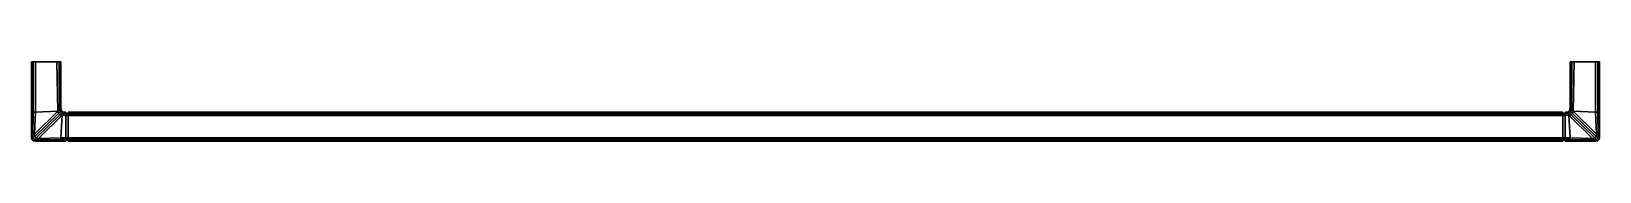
# Model space of a CAD drawing. Extents: x -277 to 277, y -28 to 0.
import ezdxf

# ---------------------------------------------------------------- set-up
doc = ezdxf.new("R2010")
doc.units = 0
doc.layers.add('METAL', color=14, linetype='CONTINUOUS')
doc.layers.add('METAL_2', color=82, linetype='CONTINUOUS')

msp = doc.modelspace()

# ---------------------------------------------------------------- linework, layer by layer
at = {"layer": 'METAL'}
for points in [[(-263.99, -18.74, 4.41), (-264.79, -18.74, 4.41), (-264.8, -19.13, 4.49), (-263.99, -19.13, 4.49)], [(-263.99, -19.13, -4.5), (-264.8, -19.13, -4.5), (-264.79, -18.74, -4.42), (-263.99, -18.74, -4.42)], [(-263.99, -19.13, 4.49), (-264.8, -19.13, 4.49), (-264.8, -26.98, 4.49), (-263.99, -26.98, 4.49)], [(-263.99, -26.98, -4.51), (-264.8, -26.98, -4.51), (-264.8, -19.13, -4.5), (-263.99, -19.13, -4.5)], [(-263.98, -18.47, -3.46), (-264.79, -18.47, -3.46), (-264.79, -18.47, 3.45), (-263.98, -18.47, 3.45)], [(-263.98, -18.56, -4.14), (-264.79, -18.56, -4.15), (-264.79, -18.47, -3.46), (-263.98, -18.47, -3.46)], [(-263.98, -18.47, 3.45), (-264.79, -18.47, 3.45), (-264.79, -18.56, 4.13), (-263.98, -18.56, 4.13)], [(-263.98, -18.56, 4.13), (-264.79, -18.56, 4.13), (-264.79, -18.74, 4.41), (-263.99, -18.74, 4.41)], [(-263.99, -18.74, -4.42), (-264.79, -18.74, -4.42), (-264.79, -18.56, -4.15), (-263.98, -18.56, -4.14)], [(-263.98, -18.46, -4.83), (-263.99, -18.74, -4.42), (-263.98, -18.56, -4.14), (-263.98, -18.1, -4.33)], [(-263.98, -18.1, 4.32), (-263.98, -18.56, 4.13), (-263.99, -18.74, 4.41), (-263.98, -18.46, 4.82)], [(-263.98, -18.46, 4.82), (-263.99, -19.07, 4.98), (264.08, -19.07, 4.98), (264.08, -18.46, 4.82)], [(-263.99, -19.07, -5), (-263.98, -18.46, -4.83), (264.08, -18.46, -4.83), (264.08, -19.07, -5)], [(-263.99, -19.07, -5), (-263.99, -19.13, -4.5), (-263.99, -18.74, -4.42), (-263.98, -18.46, -4.83)], [(-263.98, -18.46, 4.82), (-263.99, -18.74, 4.41), (-263.99, -19.13, 4.49), (-263.99, -19.07, 4.98)], [(-263.99, -19.07, 4.98), (-263.99, -27.05, 4.98), (264.09, -27.05, 4.98), (264.08, -19.07, 4.98)], [(-263.99, -27.05, -5), (-263.99, -19.07, -5), (264.08, -19.07, -5), (264.09, -27.05, -5)], [(-263.99, -27.05, -5), (-263.99, -26.98, -4.51), (-263.99, -19.13, -4.5), (-263.99, -19.07, -5)], [(-263.99, -19.07, 4.98), (-263.99, -19.13, 4.49), (-263.99, -26.98, 4.49), (-263.99, -27.05, 4.98)], [(264.08, -17.97, 3.48), (-263.98, -17.97, 3.48), (-263.98, -18.1, 4.32), (264.08, -18.1, 4.32)], [(-263.98, -17.97, 3.48), (264.08, -17.97, 3.48), (264.08, -17.97, -3.5), (-263.98, -17.97, -3.5)], [(-263.98, -17.97, -3.5), (264.08, -17.97, -3.5), (264.08, -18.1, -4.33), (-263.98, -18.1, -4.33)], [(-263.98, -18.1, -4.33), (-263.98, -18.56, -4.14), (-263.98, -18.47, -3.46), (-263.98, -17.97, -3.5)], [(-263.98, -17.97, -3.5), (-263.98, -18.47, -3.46), (-263.98, -18.47, 3.45), (-263.98, -17.97, 3.48)], [(-263.98, -17.97, 3.48), (-263.98, -18.47, 3.45), (-263.98, -18.56, 4.13), (-263.98, -18.1, 4.32)], [(-263.98, -18.1, 4.32), (-263.98, -18.46, 4.82), (264.08, -18.46, 4.82), (264.08, -18.1, 4.32)], [(-263.98, -18.1, -4.33), (264.08, -18.1, -4.33), (264.08, -18.46, -4.83), (-263.98, -18.46, -4.83)], [(264.08, -18.1, -4.33), (264.08, -17.97, -3.5), (264.08, -18.47, -3.46), (264.08, -18.56, -4.14)], [(264.08, -17.97, -3.5), (264.08, -17.97, 3.48), (264.08, -18.47, 3.45), (264.08, -18.47, -3.46)], [(264.08, -17.97, 3.48), (264.08, -18.1, 4.32), (264.08, -18.56, 4.13), (264.08, -18.47, 3.45)], [(264.08, -18.46, -4.83), (264.08, -18.1, -4.33), (264.08, -18.56, -4.14), (264.08, -18.74, -4.42)], [(264.08, -18.1, 4.32), (264.08, -18.46, 4.82), (264.08, -18.74, 4.41), (264.08, -18.56, 4.13)], [(264.08, -19.07, -5), (264.08, -18.46, -4.83), (264.08, -18.74, -4.42), (264.08, -19.13, -4.5)], [(264.08, -18.46, 4.82), (264.08, -19.07, 4.98), (264.08, -19.13, 4.49), (264.08, -18.74, 4.41)], [(264.08, -18.47, -3.46), (264.08, -18.47, 3.45), (264.88, -18.47, 3.45), (264.88, -18.47, -3.46)], [(264.08, -18.56, -4.14), (264.08, -18.47, -3.46), (264.88, -18.47, -3.46), (264.88, -18.56, -4.15)], [(264.08, -18.47, 3.45), (264.08, -18.56, 4.13), (264.88, -18.56, 4.13), (264.88, -18.47, 3.45)], [(264.08, -18.56, 4.13), (264.08, -18.74, 4.41), (264.89, -18.74, 4.41), (264.88, -18.56, 4.13)], [(264.08, -18.74, -4.42), (264.08, -18.56, -4.14), (264.88, -18.56, -4.15), (264.89, -18.74, -4.42)], [(264.08, -18.74, 4.41), (264.08, -19.13, 4.49), (264.89, -19.13, 4.49), (264.89, -18.74, 4.41)], [(264.08, -19.13, -4.5), (264.08, -18.74, -4.42), (264.89, -18.74, -4.42), (264.89, -19.13, -4.5)], [(264.09, -27.05, -5), (264.08, -19.07, -5), (264.08, -19.13, -4.5), (264.09, -26.98, -4.51)], [(264.08, -19.07, 4.98), (264.09, -27.05, 4.98), (264.09, -26.98, 4.49), (264.08, -19.13, 4.49)], [(264.08, -19.13, 4.49), (264.09, -26.98, 4.49), (264.89, -26.98, 4.49), (264.89, -19.13, 4.49)], [(264.09, -26.98, -4.51), (264.08, -19.13, -4.5), (264.89, -19.13, -4.5), (264.89, -26.98, -4.51)], [(-263.99, -27.33, -4.41), (-264.8, -27.33, -4.41), (-264.8, -26.98, -4.51), (-263.99, -26.98, -4.51)], [(-263.99, -26.98, 4.49), (-264.8, -26.98, 4.49), (-264.8, -27.33, 4.39), (-263.99, -27.33, 4.39)], [(-263.99, -27.65, -4.1), (-264.8, -27.65, -4.1), (-264.8, -27.33, -4.41), (-263.99, -27.33, -4.41)], [(-263.99, -27.33, 4.39), (-264.8, -27.33, 4.39), (-264.8, -27.65, 4.08), (-263.99, -27.65, 4.08)], [(-263.99, -27.65, 4.08), (-264.8, -27.65, 4.08), (-264.8, -27.76, 3.43), (-263.99, -27.76, 3.43)], [(-263.99, -27.76, -3.45), (-264.8, -27.76, -3.45), (-264.8, -27.65, -4.1), (-263.99, -27.65, -4.1)], [(-263.99, -27.59, -4.83), (-263.99, -27.33, -4.41), (-263.99, -26.98, -4.51), (-263.99, -27.05, -5)], [(-263.99, -27.05, 4.98), (-263.99, -26.98, 4.49), (-263.99, -27.33, 4.39), (-263.99, -27.59, 4.82)], [(-263.99, -27.59, -4.83), (-263.99, -27.05, -5), (264.09, -27.05, -5), (264.09, -27.59, -4.83)], [(-263.99, -27.05, 4.98), (-263.99, -27.59, 4.82), (264.09, -27.59, 4.82), (264.09, -27.05, 4.98)], [(-263.99, -28.09, -4.33), (-263.99, -27.65, -4.1), (-263.99, -27.33, -4.41), (-263.99, -27.59, -4.83)], [(-263.99, -27.59, 4.82), (-263.99, -27.33, 4.39), (-263.99, -27.65, 4.08), (-263.99, -28.09, 4.32)], [(-263.99, -28.09, -4.33), (-263.99, -27.59, -4.83), (264.09, -27.59, -4.83), (264.09, -28.09, -4.33)], [(-263.99, -27.59, 4.82), (-263.99, -28.09, 4.32), (264.09, -28.09, 4.32), (264.09, -27.59, 4.82)], [(-263.99, -28.26, -3.5), (-263.99, -27.76, -3.45), (-263.99, -27.65, -4.1), (-263.99, -28.09, -4.33)], [(-263.99, -28.09, 4.32), (-263.99, -27.65, 4.08), (-263.99, -27.76, 3.43), (-263.99, -28.26, 3.48)], [(264.09, -27.33, -4.41), (264.09, -26.98, -4.51), (264.89, -26.98, -4.51), (264.89, -27.33, -4.41)], [(264.09, -26.98, 4.49), (264.09, -27.33, 4.39), (264.89, -27.33, 4.39), (264.89, -26.98, 4.49)], [(264.09, -27.59, -4.83), (264.09, -27.05, -5), (264.09, -26.98, -4.51), (264.09, -27.33, -4.41)], [(264.09, -27.05, 4.98), (264.09, -27.59, 4.82), (264.09, -27.33, 4.39), (264.09, -26.98, 4.49)], [(264.09, -27.65, -4.1), (264.09, -27.33, -4.41), (264.89, -27.33, -4.41), (264.89, -27.65, -4.1)], [(264.09, -27.33, 4.39), (264.09, -27.65, 4.08), (264.89, -27.65, 4.08), (264.89, -27.33, 4.39)], [(264.09, -28.09, -4.33), (264.09, -27.59, -4.83), (264.09, -27.33, -4.41), (264.09, -27.65, -4.1)], [(264.09, -27.59, 4.82), (264.09, -28.09, 4.32), (264.09, -27.65, 4.08), (264.09, -27.33, 4.39)], [(264.09, -27.65, 4.08), (264.09, -27.76, 3.43), (264.89, -27.76, 3.43), (264.89, -27.65, 4.08)], [(264.09, -27.76, -3.45), (264.09, -27.65, -4.1), (264.89, -27.65, -4.1), (264.89, -27.76, -3.45)], [(264.09, -28.26, -3.5), (264.09, -28.09, -4.33), (264.09, -27.65, -4.1), (264.09, -27.76, -3.45)], [(264.09, -28.09, 4.32), (264.09, -28.26, 3.48), (264.09, -27.76, 3.43), (264.09, -27.65, 4.08)], [(-263.99, -27.76, 3.43), (-264.8, -27.76, 3.43), (-264.8, -27.76, -3.45), (-263.99, -27.76, -3.45)], [(-263.99, -28.26, 3.48), (-263.99, -27.76, 3.43), (-263.99, -27.76, -3.45), (-263.99, -28.26, -3.5)], [(-263.99, -28.09, 4.32), (-263.99, -28.26, 3.48), (264.09, -28.26, 3.48), (264.09, -28.09, 4.32)], [(-263.99, -28.26, -3.5), (-263.99, -28.09, -4.33), (264.09, -28.09, -4.33), (264.09, -28.26, -3.5)], [(-263.99, -28.26, 3.48), (-263.99, -28.26, -3.5), (264.09, -28.26, -3.5), (264.09, -28.26, 3.48)], [(264.09, -27.76, 3.43), (264.09, -27.76, -3.45), (264.89, -27.76, -3.45), (264.89, -27.76, 3.43)], [(264.09, -28.26, 3.48), (264.09, -28.26, -3.5), (264.09, -27.76, -3.45), (264.09, -27.76, 3.43)]]:
    msp.add_3dface(points, dxfattribs=at)
at = {"layer": 'METAL_2'}
for points in [[(-276.83, 0, -4.33), (-277, 0, -3.5), (-277, 0, 3.48), (-276.33, 0, -4.83)], [(-275.5, 0, -5), (-276.33, 0, -4.83), (-277, 0, 3.48), (-266.54, 0, -3.5)], [(-277, 0, 3.48), (-276.83, 0, 4.32), (-268.04, 0, 4.98), (-266.54, 0, -3.5)], [(-277, 0, 3.48), (-277, 0, -3.5), (-277, -17.97, -3.5), (-277, -17.97, 3.48)], [(-277, -17.97, -3.5), (-277, 0, -3.5), (-276.83, 0, -4.33), (-276.83, -17.97, -4.33)], [(-276.83, -17.97, -4.33), (-276.83, 0, -4.33), (-276.33, 0, -4.83), (-276.33, -17.97, -4.83)], [(-276.33, -17.97, -4.83), (-276.33, 0, -4.83), (-275.5, 0, -5), (-275.5, -17.97, -5)], [(-275.5, 0, -5), (-266.54, 0, -3.5), (-266.7, 0, -4.33), (-267.2, 0, -4.83)], [(-268.04, 0, -5), (-275.5, 0, -5), (-267.2, 0, -4.83)], [(-268.04, 0, -5), (-267.61, -17.53, -5), (-275.5, -17.97, -5), (-275.5, 0, -5)], [(-268.04, 0, 4.98), (-267.2, 0, 4.82), (-266.54, 0, -3.5)], [(-267.2, 0, -4.83), (-267.01, -16.94, -4.83), (-267.61, -17.53, -5), (-268.04, 0, -5)], [(-266.7, 0, 4.32), (-266.54, 0, 3.48), (-266.54, 0, -3.5), (-267.2, 0, 4.82)], [(-266.7, 0, -4.33), (-266.66, -16.59, -4.33), (-267.01, -16.94, -4.83), (-267.2, 0, -4.83)], [(-266.54, 0, -3.5), (-266.54, -16.47, -3.5), (-266.66, -16.59, -4.33), (-266.7, 0, -4.33)], [(-266.54, 0, -3.5), (-266.54, 0, 3.48), (-266.54, -16.47, 3.48), (-266.54, -16.47, -3.5)], [(266.63, 0, -3.5), (266.63, 0, 3.48), (266.8, 0, 4.32), (267.3, 0, 4.82)], [(266.63, 0, -3.5), (267.3, 0, 4.82), (268.13, 0, 4.98), (277.09, 0, 3.48)], [(277.09, 0, 3.48), (276.43, 0, -4.83), (275.59, 0, -5), (266.63, 0, -3.5)], [(266.8, 0, -4.33), (266.63, 0, -3.5), (275.59, 0, -5), (267.3, 0, -4.83)], [(266.63, 0, -3.5), (266.63, -16.47, -3.5), (266.63, -16.47, 3.48), (266.63, 0, 3.48)], [(266.63, 0, -3.5), (266.8, 0, -4.33), (266.75, -16.59, -4.33), (266.63, -16.47, -3.5)], [(266.8, 0, -4.33), (267.3, 0, -4.83), (267.11, -16.94, -4.83), (266.75, -16.59, -4.33)], [(267.3, 0, -4.83), (268.13, 0, -5), (267.7, -17.53, -5), (267.11, -16.94, -4.83)], [(268.13, 0, -5), (267.3, 0, -4.83), (275.59, 0, -5)], [(268.13, 0, -5), (275.59, 0, -5), (275.59, -17.97, -5), (267.7, -17.53, -5)], [(276.43, -17.97, -4.83), (275.59, -17.97, -5), (275.59, 0, -5), (276.43, 0, -4.83)], [(277.09, 0, 3.48), (277.09, 0, -3.5), (276.93, 0, -4.33), (276.43, 0, -4.83)], [(276.93, -17.97, -4.33), (276.43, -17.97, -4.83), (276.43, 0, -4.83), (276.93, 0, -4.33)], [(277.09, -17.97, -3.5), (276.93, -17.97, -4.33), (276.93, 0, -4.33), (277.09, 0, -3.5)], [(277.09, 0, 3.48), (277.09, -17.97, 3.48), (277.09, -17.97, -3.5), (277.09, 0, -3.5)], [(-276.83, -17.97, 4.32), (-276.83, 0, 4.32), (-277, 0, 3.48), (-277, -17.97, 3.48)], [(-276.33, 0, 4.82), (-275.5, 0, 4.98), (-268.04, 0, 4.98), (-276.83, 0, 4.32)], [(-276.33, -17.97, 4.82), (-276.33, 0, 4.82), (-276.83, 0, 4.32), (-276.83, -17.97, 4.32)], [(-275.5, -17.97, 4.98), (-275.5, 0, 4.98), (-276.33, 0, 4.82), (-276.33, -17.97, 4.82)], [(-275.5, 0, 4.98), (-275.5, -17.97, 4.98), (-267.61, -17.53, 4.98), (-268.04, 0, 4.98)], [(-267.01, -16.94, 4.82), (-267.2, 0, 4.82), (-268.04, 0, 4.98), (-267.61, -17.53, 4.98)], [(-266.66, -16.59, 4.32), (-266.7, 0, 4.32), (-267.2, 0, 4.82), (-267.01, -16.94, 4.82)], [(-266.54, -16.47, 3.48), (-266.54, 0, 3.48), (-266.7, 0, 4.32), (-266.66, -16.59, 4.32)], [(266.63, -16.47, 3.48), (266.75, -16.59, 4.32), (266.8, 0, 4.32), (266.63, 0, 3.48)], [(266.75, -16.59, 4.32), (267.11, -16.94, 4.82), (267.3, 0, 4.82), (266.8, 0, 4.32)], [(267.11, -16.94, 4.82), (267.7, -17.53, 4.98), (268.13, 0, 4.98), (267.3, 0, 4.82)], [(275.59, 0, 4.98), (268.13, 0, 4.98), (267.7, -17.53, 4.98), (275.59, -17.97, 4.98)], [(268.13, 0, 4.98), (275.59, 0, 4.98), (276.43, 0, 4.82), (276.93, 0, 4.32)], [(268.13, 0, 4.98), (276.93, 0, 4.32), (277.09, 0, 3.48)], [(275.59, -17.97, 4.98), (276.43, -17.97, 4.82), (276.43, 0, 4.82), (275.59, 0, 4.98)], [(276.43, -17.97, 4.82), (276.93, -17.97, 4.32), (276.93, 0, 4.32), (276.43, 0, 4.82)], [(276.93, -17.97, 4.32), (277.09, -17.97, 3.48), (277.09, 0, 3.48), (276.93, 0, 4.32)], [(-266.66, -16.59, -4.33), (-266.49, -17.42, -4.33), (-266.85, -17.78, -4.83), (-267.01, -16.94, -4.83)], [(-267.01, -16.94, 4.82), (-266.85, -17.78, 4.82), (-266.49, -17.42, 4.32), (-266.66, -16.59, 4.32)], [(-266.66, -16.59, 4.32), (-266.49, -17.42, 4.32), (-266.37, -17.31, 3.48), (-266.54, -16.47, 3.48)], [(-266.54, -16.47, -3.5), (-266.37, -17.31, -3.5), (-266.49, -17.42, -4.33), (-266.66, -16.59, -4.33)], [(-266.54, -16.47, -3.5), (-266.54, -16.47, 3.48), (-266.37, -17.31, 3.48), (-266.37, -17.31, -3.5)], [(266.63, -16.47, -3.5), (266.47, -17.31, -3.5), (266.47, -17.31, 3.48), (266.63, -16.47, 3.48)], [(266.75, -16.59, 4.32), (266.63, -16.47, 3.48), (266.47, -17.31, 3.48), (266.58, -17.42, 4.32)], [(266.63, -16.47, -3.5), (266.75, -16.59, -4.33), (266.58, -17.42, -4.33), (266.47, -17.31, -3.5)], [(266.75, -16.59, -4.33), (267.11, -16.94, -4.83), (266.94, -17.78, -4.83), (266.58, -17.42, -4.33)], [(267.11, -16.94, 4.82), (266.75, -16.59, 4.32), (266.58, -17.42, 4.32), (266.94, -17.78, 4.82)], [(-277, -26.76, 3.48), (-277, -17.97, 3.48), (-277, -17.97, -3.5), (-277, -26.76, -3.5)], [(-276.88, -26.64, 4.32), (-276.83, -17.97, 4.32), (-277, -17.97, 3.48), (-277, -26.76, 3.48)], [(-277, -26.76, -3.5), (-277, -17.97, -3.5), (-276.83, -17.97, -4.33), (-276.88, -26.64, -4.33)], [(-276.88, -26.64, -4.33), (-276.83, -17.97, -4.33), (-276.33, -17.97, -4.83), (-276.52, -26.29, -4.83)], [(-276.52, -26.29, 4.82), (-276.33, -17.97, 4.82), (-276.83, -17.97, 4.32), (-276.88, -26.64, 4.32)], [(-276.52, -26.29, -4.83), (-276.33, -17.97, -4.83), (-275.5, -17.97, -5), (-275.93, -25.71, -5)], [(-275.93, -25.71, 4.98), (-275.5, -17.97, 4.98), (-276.33, -17.97, 4.82), (-276.52, -26.29, 4.82)], [(-275.93, -25.71, 4.98), (-267.61, -17.53, 4.98), (-275.5, -17.97, 4.98)], [(-267.44, -18.36, -5), (-275.76, -26.54, -5), (-275.93, -25.71, -5), (-267.61, -17.53, -5)], [(-267.61, -17.53, 4.98), (-275.93, -25.71, 4.98), (-275.76, -26.54, 4.98), (-267.44, -18.36, 4.98)], [(-275.5, -17.97, -5), (-267.61, -17.53, -5), (-275.93, -25.71, -5)], [(-266.94, -18.86, -5), (-275.26, -27.04, -5), (-275.76, -26.54, -5), (-267.44, -18.36, -5)], [(-267.44, -18.36, 4.98), (-275.76, -26.54, 4.98), (-275.26, -27.04, 4.98), (-266.94, -18.86, 4.98)], [(-266.94, -18.86, 4.98), (-275.26, -27.04, 4.98), (-274.43, -27.21, 4.98), (-266.11, -19.03, 4.98)], [(-266.11, -19.03, -5), (-274.43, -27.21, -5), (-275.26, -27.04, -5), (-266.94, -18.86, -5)], [(-274.43, -27.21, -5), (-266.11, -19.03, -5), (-266.54, -27.08, -5)], [(-266.54, -27.08, 4.98), (-266.11, -19.03, 4.98), (-274.43, -27.21, 4.98)], [(-267.01, -16.94, -4.83), (-266.85, -17.78, -4.83), (-267.44, -18.36, -5), (-267.61, -17.53, -5)], [(-267.61, -17.53, 4.98), (-267.44, -18.36, 4.98), (-266.85, -17.78, 4.82), (-267.01, -16.94, 4.82)], [(-266.85, -17.78, -4.83), (-266.35, -18.28, -4.83), (-266.94, -18.86, -5), (-267.44, -18.36, -5)], [(-267.44, -18.36, 4.98), (-266.94, -18.86, 4.98), (-266.35, -18.28, 4.82), (-266.85, -17.78, 4.82)], [(-266.35, -18.28, -4.83), (-265.51, -18.44, -4.83), (-266.11, -19.03, -5), (-266.94, -18.86, -5)], [(-266.94, -18.86, 4.98), (-266.11, -19.03, 4.98), (-265.51, -18.44, 4.82), (-266.35, -18.28, 4.82)], [(-266.49, -17.42, -4.33), (-265.99, -17.92, -4.33), (-266.35, -18.28, -4.83), (-266.85, -17.78, -4.83)], [(-266.85, -17.78, 4.82), (-266.35, -18.28, 4.82), (-265.99, -17.92, 4.32), (-266.49, -17.42, 4.32)], [(-266.11, -19.03, 4.98), (-266.54, -27.08, 4.98), (-264.8, -27.06, 4.98), (-264.8, -19.06, 4.98)], [(-264.8, -27.06, -5), (-266.54, -27.08, -5), (-266.11, -19.03, -5), (-264.8, -19.06, -5)], [(-266.49, -17.42, 4.32), (-265.99, -17.92, 4.32), (-265.87, -17.81, 3.48), (-266.37, -17.31, 3.48)], [(-266.37, -17.31, -3.5), (-265.87, -17.81, -3.5), (-265.99, -17.92, -4.33), (-266.49, -17.42, -4.33)], [(-266.37, -17.31, -3.5), (-266.37, -17.31, 3.48), (-265.87, -17.81, 3.48), (-265.87, -17.81, -3.5)], [(-265.99, -17.92, -4.33), (-265.16, -18.09, -4.33), (-265.51, -18.44, -4.83), (-266.35, -18.28, -4.83)], [(-266.35, -18.28, 4.82), (-265.51, -18.44, 4.82), (-265.16, -18.09, 4.32), (-265.99, -17.92, 4.32)], [(-265.51, -18.44, 4.82), (-266.11, -19.03, 4.98), (-264.8, -19.06, 4.98), (-264.79, -18.46, 4.82)], [(-265.51, -18.44, -4.83), (-264.79, -18.46, -4.83), (-264.8, -19.06, -5), (-266.11, -19.03, -5)], [(-265.99, -17.92, 4.32), (-265.16, -18.09, 4.32), (-265.04, -17.97, 3.48), (-265.87, -17.81, 3.48)], [(-265.87, -17.81, -3.5), (-265.04, -17.97, -3.5), (-265.16, -18.09, -4.33), (-265.99, -17.92, -4.33)], [(-265.87, -17.81, -3.5), (-265.87, -17.81, 3.48), (-265.04, -17.97, 3.48), (-265.04, -17.97, -3.5)], [(-265.16, -18.09, 4.32), (-265.51, -18.44, 4.82), (-264.79, -18.46, 4.82), (-264.79, -18.1, 4.32)], [(-265.16, -18.09, -4.33), (-264.79, -18.1, -4.33), (-264.79, -18.46, -4.83), (-265.51, -18.44, -4.83)], [(-265.04, -17.97, -3.5), (-264.79, -17.97, -3.5), (-264.79, -18.1, -4.33), (-265.16, -18.09, -4.33)], [(-265.04, -17.97, 3.48), (-265.16, -18.09, 4.32), (-264.79, -18.1, 4.32), (-264.79, -17.97, 3.48)], [(-265.04, -17.97, -3.5), (-265.04, -17.97, 3.48), (-264.79, -17.97, 3.48), (-264.79, -17.97, -3.5)], [(-264.8, -19.06, 4.98), (-264.8, -19.13, 4.49), (-264.79, -18.74, 4.41), (-264.79, -18.46, 4.82)], [(-264.79, -18.46, -4.83), (-264.79, -18.74, -4.42), (-264.8, -19.13, -4.5), (-264.8, -19.06, -5)], [(-264.8, -27.06, 4.98), (-264.8, -26.98, 4.49), (-264.8, -19.13, 4.49), (-264.8, -19.06, 4.98)], [(-264.8, -19.06, -5), (-264.8, -19.13, -4.5), (-264.8, -26.98, -4.51), (-264.8, -27.06, -5)], [(-264.79, -18.1, 4.32), (-264.79, -18.56, 4.13), (-264.79, -18.47, 3.45), (-264.79, -17.97, 3.48)], [(-264.79, -17.97, 3.48), (-264.79, -18.47, 3.45), (-264.79, -18.47, -3.46), (-264.79, -17.97, -3.5)], [(-264.79, -17.97, -3.5), (-264.79, -18.47, -3.46), (-264.79, -18.56, -4.15), (-264.79, -18.1, -4.33)], [(-264.79, -18.46, 4.82), (-264.79, -18.74, 4.41), (-264.79, -18.56, 4.13), (-264.79, -18.1, 4.32)], [(-264.79, -18.1, -4.33), (-264.79, -18.56, -4.15), (-264.79, -18.74, -4.42), (-264.79, -18.46, -4.83)], [(265.13, -17.97, -3.5), (264.88, -17.97, -3.5), (264.88, -17.97, 3.48), (265.13, -17.97, 3.48)], [(265.13, -17.97, -3.5), (265.25, -18.09, -4.33), (264.88, -18.1, -4.33), (264.88, -17.97, -3.5)], [(265.13, -17.97, 3.48), (264.88, -17.97, 3.48), (264.88, -18.1, 4.32), (265.25, -18.09, 4.32)], [(264.88, -18.1, 4.32), (264.88, -17.97, 3.48), (264.88, -18.47, 3.45), (264.88, -18.56, 4.13)], [(264.88, -17.97, 3.48), (264.88, -17.97, -3.5), (264.88, -18.47, -3.46), (264.88, -18.47, 3.45)], [(264.88, -17.97, -3.5), (264.88, -18.1, -4.33), (264.88, -18.56, -4.15), (264.88, -18.47, -3.46)], [(265.25, -18.09, 4.32), (264.88, -18.1, 4.32), (264.88, -18.46, 4.82), (265.61, -18.44, 4.82)], [(265.25, -18.09, -4.33), (265.61, -18.44, -4.83), (264.88, -18.46, -4.83), (264.88, -18.1, -4.33)], [(264.88, -18.46, 4.82), (264.88, -18.1, 4.32), (264.88, -18.56, 4.13), (264.89, -18.74, 4.41)], [(264.88, -18.1, -4.33), (264.88, -18.46, -4.83), (264.89, -18.74, -4.42), (264.88, -18.56, -4.15)], [(265.61, -18.44, 4.82), (264.88, -18.46, 4.82), (264.89, -19.06, 4.98), (266.2, -19.03, 4.98)], [(265.61, -18.44, -4.83), (266.2, -19.03, -5), (264.89, -19.06, -5), (264.88, -18.46, -4.83)], [(264.89, -19.06, 4.98), (264.88, -18.46, 4.82), (264.89, -18.74, 4.41), (264.89, -19.13, 4.49)], [(264.88, -18.46, -4.83), (264.89, -19.06, -5), (264.89, -19.13, -4.5), (264.89, -18.74, -4.42)], [(266.2, -19.03, 4.98), (264.89, -19.06, 4.98), (264.89, -27.06, 4.98), (266.63, -27.08, 4.98)], [(264.89, -27.06, -5), (264.89, -19.06, -5), (266.2, -19.03, -5), (266.63, -27.08, -5)], [(264.89, -27.06, 4.98), (264.89, -19.06, 4.98), (264.89, -19.13, 4.49), (264.89, -26.98, 4.49)], [(264.89, -19.06, -5), (264.89, -27.06, -5), (264.89, -26.98, -4.51), (264.89, -19.13, -4.5)], [(265.97, -17.81, -3.5), (265.13, -17.97, -3.5), (265.13, -17.97, 3.48), (265.97, -17.81, 3.48)], [(266.08, -17.92, 4.32), (265.97, -17.81, 3.48), (265.13, -17.97, 3.48), (265.25, -18.09, 4.32)], [(265.97, -17.81, -3.5), (266.08, -17.92, -4.33), (265.25, -18.09, -4.33), (265.13, -17.97, -3.5)], [(266.08, -17.92, -4.33), (266.44, -18.28, -4.83), (265.61, -18.44, -4.83), (265.25, -18.09, -4.33)], [(266.44, -18.28, 4.82), (266.08, -17.92, 4.32), (265.25, -18.09, 4.32), (265.61, -18.44, 4.82)], [(266.44, -18.28, -4.83), (267.04, -18.86, -5), (266.2, -19.03, -5), (265.61, -18.44, -4.83)], [(267.04, -18.86, 4.98), (266.44, -18.28, 4.82), (265.61, -18.44, 4.82), (266.2, -19.03, 4.98)], [(266.47, -17.31, -3.5), (265.97, -17.81, -3.5), (265.97, -17.81, 3.48), (266.47, -17.31, 3.48)], [(266.58, -17.42, 4.32), (266.47, -17.31, 3.48), (265.97, -17.81, 3.48), (266.08, -17.92, 4.32)], [(266.47, -17.31, -3.5), (266.58, -17.42, -4.33), (266.08, -17.92, -4.33), (265.97, -17.81, -3.5)], [(266.58, -17.42, -4.33), (266.94, -17.78, -4.83), (266.44, -18.28, -4.83), (266.08, -17.92, -4.33)], [(266.94, -17.78, 4.82), (266.58, -17.42, 4.32), (266.08, -17.92, 4.32), (266.44, -18.28, 4.82)], [(267.04, -18.86, 4.98), (266.2, -19.03, 4.98), (274.52, -27.21, 4.98), (275.36, -27.04, 4.98)], [(266.2, -19.03, -5), (267.04, -18.86, -5), (275.36, -27.04, -5), (274.52, -27.21, -5)], [(274.52, -27.21, -5), (266.63, -27.08, -5), (266.2, -19.03, -5)], [(266.63, -27.08, 4.98), (274.52, -27.21, 4.98), (266.2, -19.03, 4.98)], [(266.94, -17.78, -4.83), (267.54, -18.36, -5), (267.04, -18.86, -5), (266.44, -18.28, -4.83)], [(267.54, -18.36, 4.98), (266.94, -17.78, 4.82), (266.44, -18.28, 4.82), (267.04, -18.86, 4.98)], [(267.11, -16.94, -4.83), (267.7, -17.53, -5), (267.54, -18.36, -5), (266.94, -17.78, -4.83)], [(267.7, -17.53, 4.98), (267.11, -16.94, 4.82), (266.94, -17.78, 4.82), (267.54, -18.36, 4.98)], [(267.04, -18.86, -5), (267.54, -18.36, -5), (275.86, -26.54, -5), (275.36, -27.04, -5)], [(267.54, -18.36, 4.98), (267.04, -18.86, 4.98), (275.36, -27.04, 4.98), (275.86, -26.54, 4.98)], [(267.54, -18.36, -5), (267.7, -17.53, -5), (276.02, -25.71, -5), (275.86, -26.54, -5)], [(267.7, -17.53, 4.98), (267.54, -18.36, 4.98), (275.86, -26.54, 4.98), (276.02, -25.71, 4.98)], [(276.02, -25.71, 4.98), (275.59, -17.97, 4.98), (267.7, -17.53, 4.98)], [(275.59, -17.97, -5), (276.02, -25.71, -5), (267.7, -17.53, -5)], [(276.62, -26.29, -4.83), (276.02, -25.71, -5), (275.59, -17.97, -5), (276.43, -17.97, -4.83)], [(276.02, -25.71, 4.98), (276.62, -26.29, 4.82), (276.43, -17.97, 4.82), (275.59, -17.97, 4.98)], [(276.98, -26.64, -4.33), (276.62, -26.29, -4.83), (276.43, -17.97, -4.83), (276.93, -17.97, -4.33)], [(276.62, -26.29, 4.82), (276.98, -26.64, 4.32), (276.93, -17.97, 4.32), (276.43, -17.97, 4.82)], [(276.98, -26.64, 4.32), (277.09, -26.76, 3.48), (277.09, -17.97, 3.48), (276.93, -17.97, 4.32)], [(277.09, -26.76, -3.5), (276.98, -26.64, -4.33), (276.93, -17.97, -4.33), (277.09, -17.97, -3.5)], [(277.09, -26.76, 3.48), (277.09, -26.76, -3.5), (277.09, -17.97, -3.5), (277.09, -17.97, 3.48)], [(-276.83, -27.59, -3.5), (-277, -26.76, -3.5), (-276.88, -26.64, -4.33), (-276.71, -27.48, -4.33)], [(-277, -26.76, 3.48), (-276.83, -27.59, 3.48), (-276.71, -27.48, 4.32), (-276.88, -26.64, 4.32)], [(-277, -26.76, 3.48), (-277, -26.76, -3.5), (-276.83, -27.59, -3.5), (-276.83, -27.59, 3.48)], [(-276.71, -27.48, -4.33), (-276.88, -26.64, -4.33), (-276.52, -26.29, -4.83), (-276.36, -27.13, -4.83)], [(-276.88, -26.64, 4.32), (-276.71, -27.48, 4.32), (-276.36, -27.13, 4.82), (-276.52, -26.29, 4.82)], [(-276.33, -28.09, -3.5), (-276.83, -27.59, -3.5), (-276.71, -27.48, -4.33), (-276.21, -27.98, -4.33)], [(-276.83, -27.59, 3.48), (-276.33, -28.09, 3.48), (-276.21, -27.98, 4.32), (-276.71, -27.48, 4.32)], [(-276.83, -27.59, 3.48), (-276.83, -27.59, -3.5), (-276.33, -28.09, -3.5), (-276.33, -28.09, 3.48)], [(-276.21, -27.98, -4.33), (-276.71, -27.48, -4.33), (-276.36, -27.13, -4.83), (-275.86, -27.63, -4.83)], [(-276.71, -27.48, 4.32), (-276.21, -27.98, 4.32), (-275.86, -27.63, 4.82), (-276.36, -27.13, 4.82)], [(-276.36, -27.13, -4.83), (-276.52, -26.29, -4.83), (-275.93, -25.71, -5), (-275.76, -26.54, -5)], [(-276.52, -26.29, 4.82), (-276.36, -27.13, 4.82), (-275.76, -26.54, 4.98), (-275.93, -25.71, 4.98)], [(-275.86, -27.63, -4.83), (-276.36, -27.13, -4.83), (-275.76, -26.54, -5), (-275.26, -27.04, -5)], [(-276.36, -27.13, 4.82), (-275.86, -27.63, 4.82), (-275.26, -27.04, 4.98), (-275.76, -26.54, 4.98)], [(-276.21, -27.98, 4.32), (-275.38, -28.14, 4.32), (-275.02, -27.79, 4.82), (-275.86, -27.63, 4.82)], [(-275.38, -28.14, -4.33), (-276.21, -27.98, -4.33), (-275.86, -27.63, -4.83), (-275.02, -27.79, -4.83)], [(-275.86, -27.63, 4.82), (-275.02, -27.79, 4.82), (-274.43, -27.21, 4.98), (-275.26, -27.04, 4.98)], [(-275.02, -27.79, -4.83), (-275.86, -27.63, -4.83), (-275.26, -27.04, -5), (-274.43, -27.21, -5)], [(-275.02, -27.79, -4.83), (-266.54, -27.59, -4.83), (-266.54, -28.09, -4.33), (-275.38, -28.14, -4.33)], [(-266.54, -27.59, 4.82), (-275.02, -27.79, 4.82), (-275.38, -28.14, 4.32), (-266.54, -28.09, 4.32)], [(-274.43, -27.21, -5), (-266.54, -27.08, -5), (-266.54, -27.59, -4.83), (-275.02, -27.79, -4.83)], [(-266.54, -27.08, 4.98), (-274.43, -27.21, 4.98), (-275.02, -27.79, 4.82), (-266.54, -27.59, 4.82)], [(-266.54, -27.59, -4.83), (-266.54, -27.08, -5), (-264.8, -27.06, -5), (-264.8, -27.59, -4.83)], [(-266.54, -27.08, 4.98), (-266.54, -27.59, 4.82), (-264.8, -27.59, 4.82), (-264.8, -27.06, 4.98)], [(-266.54, -28.09, -4.33), (-266.54, -27.59, -4.83), (-264.8, -27.59, -4.83), (-264.8, -28.09, -4.33)], [(-266.54, -27.59, 4.82), (-266.54, -28.09, 4.32), (-264.8, -28.09, 4.32), (-264.8, -27.59, 4.82)], [(-264.8, -27.59, 4.82), (-264.8, -27.33, 4.39), (-264.8, -26.98, 4.49), (-264.8, -27.06, 4.98)], [(-264.8, -27.06, -5), (-264.8, -26.98, -4.51), (-264.8, -27.33, -4.41), (-264.8, -27.59, -4.83)], [(-264.8, -28.09, 4.32), (-264.8, -27.65, 4.08), (-264.8, -27.33, 4.39), (-264.8, -27.59, 4.82)], [(-264.8, -27.59, -4.83), (-264.8, -27.33, -4.41), (-264.8, -27.65, -4.1), (-264.8, -28.09, -4.33)], [(-264.8, -28.26, 3.48), (-264.8, -27.76, 3.43), (-264.8, -27.65, 4.08), (-264.8, -28.09, 4.32)], [(-264.8, -28.09, -4.33), (-264.8, -27.65, -4.1), (-264.8, -27.76, -3.45), (-264.8, -28.26, -3.5)], [(264.89, -27.59, 4.82), (264.89, -27.06, 4.98), (264.89, -26.98, 4.49), (264.89, -27.33, 4.39)], [(264.89, -27.06, -5), (264.89, -27.59, -4.83), (264.89, -27.33, -4.41), (264.89, -26.98, -4.51)], [(266.63, -27.59, -4.83), (264.89, -27.59, -4.83), (264.89, -27.06, -5), (266.63, -27.08, -5)], [(266.63, -27.08, 4.98), (264.89, -27.06, 4.98), (264.89, -27.59, 4.82), (266.63, -27.59, 4.82)], [(264.89, -28.09, 4.32), (264.89, -27.59, 4.82), (264.89, -27.33, 4.39), (264.89, -27.65, 4.08)], [(264.89, -27.59, -4.83), (264.89, -28.09, -4.33), (264.89, -27.65, -4.1), (264.89, -27.33, -4.41)], [(266.63, -28.09, -4.33), (264.89, -28.09, -4.33), (264.89, -27.59, -4.83), (266.63, -27.59, -4.83)], [(266.63, -27.59, 4.82), (264.89, -27.59, 4.82), (264.89, -28.09, 4.32), (266.63, -28.09, 4.32)], [(264.89, -28.26, 3.48), (264.89, -28.09, 4.32), (264.89, -27.65, 4.08), (264.89, -27.76, 3.43)], [(264.89, -28.09, -4.33), (264.89, -28.26, -3.5), (264.89, -27.76, -3.45), (264.89, -27.65, -4.1)], [(274.52, -27.21, -5), (275.12, -27.79, -4.83), (266.63, -27.59, -4.83), (266.63, -27.08, -5)], [(266.63, -27.08, 4.98), (266.63, -27.59, 4.82), (275.12, -27.79, 4.82), (274.52, -27.21, 4.98)], [(275.12, -27.79, -4.83), (275.48, -28.14, -4.33), (266.63, -28.09, -4.33), (266.63, -27.59, -4.83)], [(266.63, -27.59, 4.82), (266.63, -28.09, 4.32), (275.48, -28.14, 4.32), (275.12, -27.79, 4.82)], [(275.95, -27.63, 4.82), (275.36, -27.04, 4.98), (274.52, -27.21, 4.98), (275.12, -27.79, 4.82)], [(275.12, -27.79, -4.83), (274.52, -27.21, -5), (275.36, -27.04, -5), (275.95, -27.63, -4.83)], [(276.31, -27.98, 4.32), (275.95, -27.63, 4.82), (275.12, -27.79, 4.82), (275.48, -28.14, 4.32)], [(275.48, -28.14, -4.33), (275.12, -27.79, -4.83), (275.95, -27.63, -4.83), (276.31, -27.98, -4.33)], [(275.95, -27.63, -4.83), (275.36, -27.04, -5), (275.86, -26.54, -5), (276.45, -27.13, -4.83)], [(276.45, -27.13, 4.82), (275.86, -26.54, 4.98), (275.36, -27.04, 4.98), (275.95, -27.63, 4.82)], [(276.45, -27.13, -4.83), (275.86, -26.54, -5), (276.02, -25.71, -5), (276.62, -26.29, -4.83)], [(276.62, -26.29, 4.82), (276.02, -25.71, 4.98), (275.86, -26.54, 4.98), (276.45, -27.13, 4.82)], [(276.31, -27.98, -4.33), (275.95, -27.63, -4.83), (276.45, -27.13, -4.83), (276.81, -27.48, -4.33)], [(276.81, -27.48, 4.32), (276.45, -27.13, 4.82), (275.95, -27.63, 4.82), (276.31, -27.98, 4.32)], [(276.43, -28.09, -3.5), (276.31, -27.98, -4.33), (276.81, -27.48, -4.33), (276.93, -27.59, -3.5)], [(276.93, -27.59, 3.48), (276.81, -27.48, 4.32), (276.31, -27.98, 4.32), (276.43, -28.09, 3.48)], [(276.93, -27.59, 3.48), (276.43, -28.09, 3.48), (276.43, -28.09, -3.5), (276.93, -27.59, -3.5)], [(276.81, -27.48, -4.33), (276.45, -27.13, -4.83), (276.62, -26.29, -4.83), (276.98, -26.64, -4.33)], [(276.98, -26.64, 4.32), (276.62, -26.29, 4.82), (276.45, -27.13, 4.82), (276.81, -27.48, 4.32)], [(276.93, -27.59, -3.5), (276.81, -27.48, -4.33), (276.98, -26.64, -4.33), (277.09, -26.76, -3.5)], [(277.09, -26.76, 3.48), (276.98, -26.64, 4.32), (276.81, -27.48, 4.32), (276.93, -27.59, 3.48)], [(277.09, -26.76, 3.48), (276.93, -27.59, 3.48), (276.93, -27.59, -3.5), (277.09, -26.76, -3.5)], [(-276.33, -28.09, 3.48), (-275.5, -28.26, 3.48), (-275.38, -28.14, 4.32), (-276.21, -27.98, 4.32)], [(-275.5, -28.26, -3.5), (-276.33, -28.09, -3.5), (-276.21, -27.98, -4.33), (-275.38, -28.14, -4.33)], [(-276.33, -28.09, 3.48), (-276.33, -28.09, -3.5), (-275.5, -28.26, -3.5), (-275.5, -28.26, 3.48)], [(-275.38, -28.14, -4.33), (-266.54, -28.09, -4.33), (-266.54, -28.26, -3.5), (-275.5, -28.26, -3.5)], [(-266.54, -28.09, 4.32), (-275.38, -28.14, 4.32), (-275.5, -28.26, 3.48), (-266.54, -28.26, 3.48)], [(-266.54, -28.26, -3.5), (-266.54, -28.26, 3.48), (-275.5, -28.26, 3.48), (-275.5, -28.26, -3.5)], [(-266.54, -28.09, 4.32), (-266.54, -28.26, 3.48), (-264.8, -28.26, 3.48), (-264.8, -28.09, 4.32)], [(-266.54, -28.26, -3.5), (-266.54, -28.09, -4.33), (-264.8, -28.09, -4.33), (-264.8, -28.26, -3.5)], [(-266.54, -28.26, 3.48), (-266.54, -28.26, -3.5), (-264.8, -28.26, -3.5), (-264.8, -28.26, 3.48)], [(-264.8, -28.26, -3.5), (-264.8, -27.76, -3.45), (-264.8, -27.76, 3.43), (-264.8, -28.26, 3.48)], [(264.89, -28.26, -3.5), (264.89, -28.26, 3.48), (264.89, -27.76, 3.43), (264.89, -27.76, -3.45)], [(266.63, -28.09, 4.32), (264.89, -28.09, 4.32), (264.89, -28.26, 3.48), (266.63, -28.26, 3.48)], [(266.63, -28.26, -3.5), (264.89, -28.26, -3.5), (264.89, -28.09, -4.33), (266.63, -28.09, -4.33)], [(266.63, -28.26, 3.48), (264.89, -28.26, 3.48), (264.89, -28.26, -3.5), (266.63, -28.26, -3.5)], [(275.48, -28.14, -4.33), (275.59, -28.26, -3.5), (266.63, -28.26, -3.5), (266.63, -28.09, -4.33)], [(266.63, -28.09, 4.32), (266.63, -28.26, 3.48), (275.59, -28.26, 3.48), (275.48, -28.14, 4.32)], [(266.63, -28.26, -3.5), (275.59, -28.26, -3.5), (275.59, -28.26, 3.48), (266.63, -28.26, 3.48)], [(276.43, -28.09, 3.48), (276.31, -27.98, 4.32), (275.48, -28.14, 4.32), (275.59, -28.26, 3.48)], [(275.59, -28.26, -3.5), (275.48, -28.14, -4.33), (276.31, -27.98, -4.33), (276.43, -28.09, -3.5)], [(276.43, -28.09, 3.48), (275.59, -28.26, 3.48), (275.59, -28.26, -3.5), (276.43, -28.09, -3.5)]]:
    msp.add_3dface(points, dxfattribs=at)

doc.saveas('drawing.dxf')
